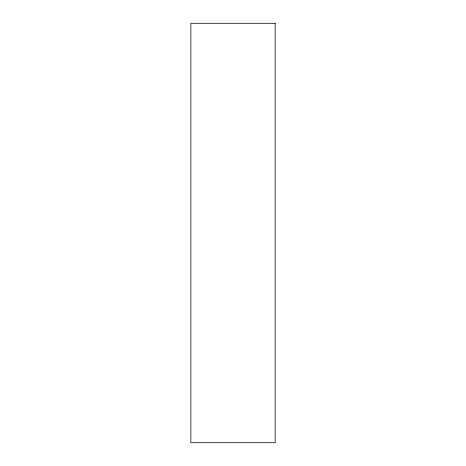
<?xml version="1.0" encoding="UTF-8"?>
<svg xmlns="http://www.w3.org/2000/svg" width="466" height="466" viewBox="0 0 466 466"><rect width="100%" height="100%" fill="white"/><g stroke="black" fill="none" stroke-linecap="round" stroke-linejoin="round"><path stroke-width="0.7" d="M275.15 23.3L190.85 23.3L190.85 442.7L275.15 442.7L275.15 23.3"/></g></svg>
